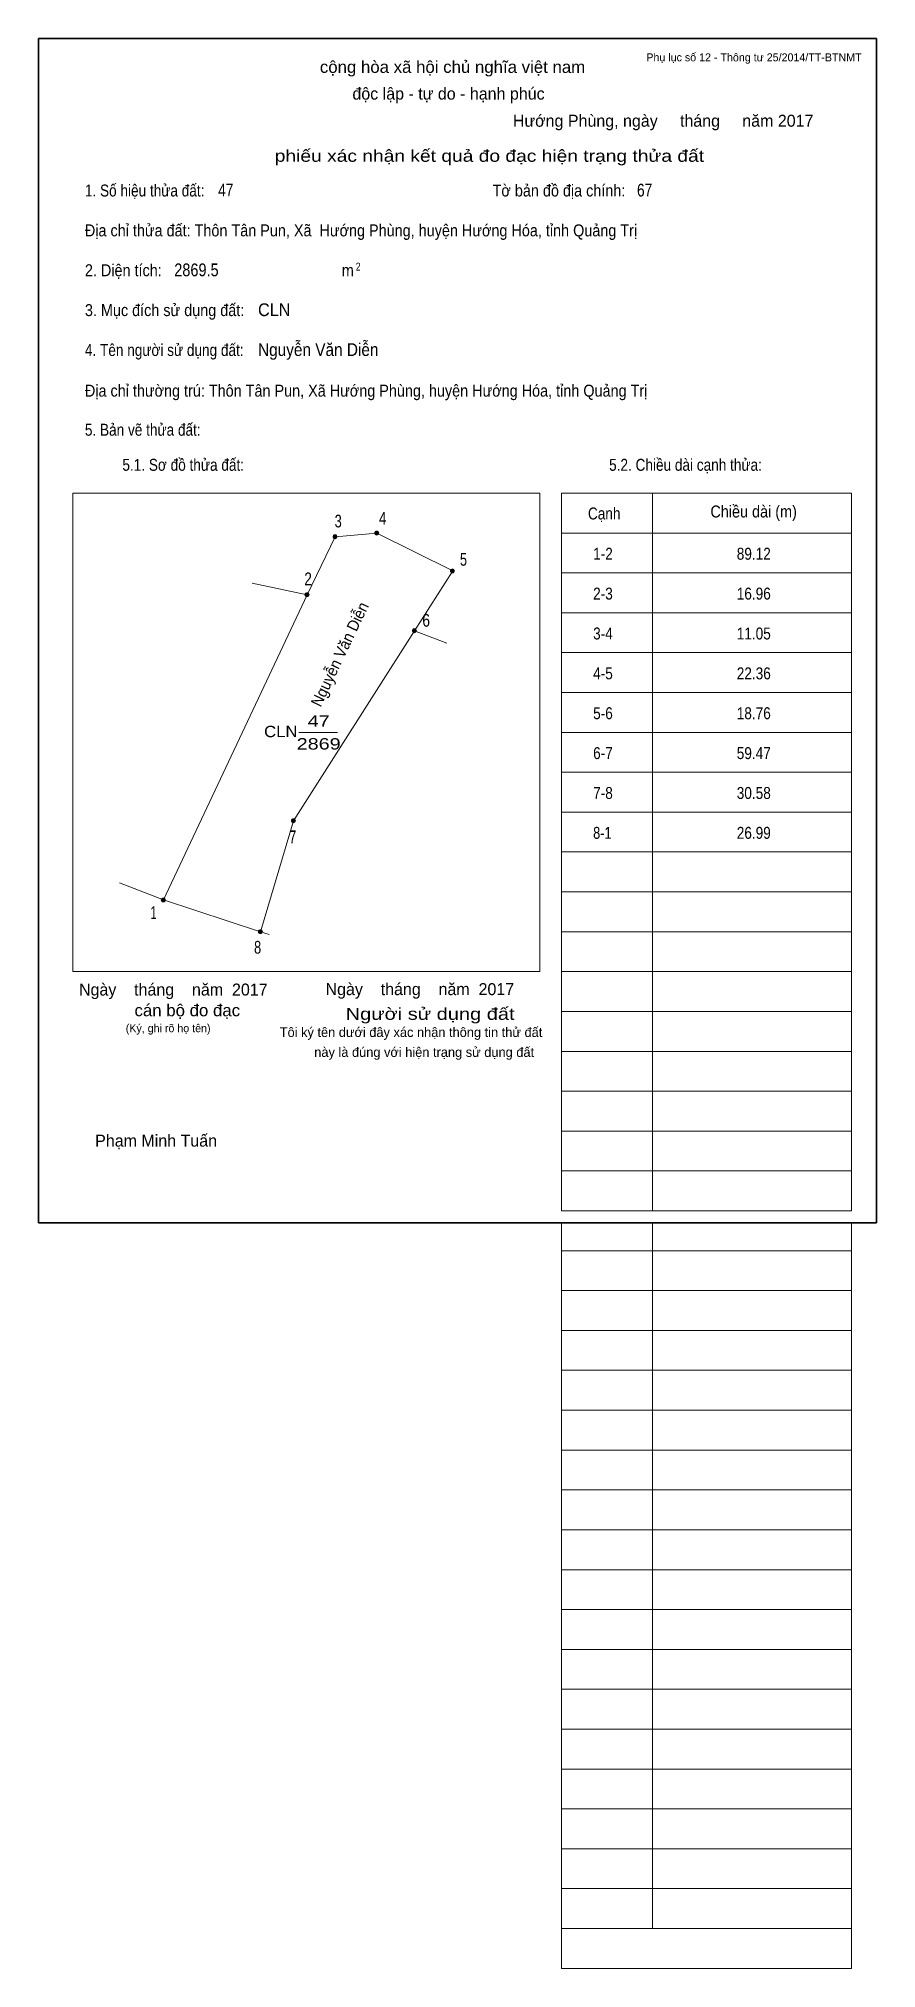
# Model space of a CAD drawing. Header units: centimetres. Extents: x 0 to 21, y -18.7 to 29.7.
import ezdxf
from ezdxf.enums import TextEntityAlignment as Align

# ---------------------------------------------------------------- set-up
doc = ezdxf.new("R2010")
doc.units = ezdxf.units.CM
doc.header["$LTSCALE"] = 0.12
for name, color, linetype in [('2', 7, 'Continuous'), ('3', 7, 'Continuous'), ('30', 7, 'Continuous'), ('34', 7, 'Continuous'), ('4', 7, 'Continuous'), ('5', 7, 'Continuous')]:
    doc.layers.add(name, color=color, linetype=linetype)
for name, color, linetype, lineweight in [('32', 7, 'Continuous', 13), ('6', 7, 'Continuous', 13), ('63', 7, 'Continuous', 13), ('7', 7, 'Continuous', 13)]:
    doc.layers.add(name, color=color, linetype=linetype, lineweight=lineweight)

msp = doc.modelspace()

# ---------------------------------------------------------------- hatches: boundary and pattern name
at = {"layer": '32'}
for points in [[(7.4808, 17.2051, 1), (7.3808, 17.2051, 1)], [(8.5252, 17.3, 1), (8.4252, 17.3, 1)], [(10.4242, 16.3505, 1), (10.3242, 16.3505, 1)], [(6.781, 15.7542, 1), (6.681, 15.7542, 1)], [(9.4681, 14.8475, 1), (9.3681, 14.8475, 1)], [(6.4363, 10.0839, 1), (6.3363, 10.0839, 1)], [(3.1758, 8.0985, 1), (3.0758, 8.0985, 1)], [(5.6112, 7.3, 1), (5.5112, 7.3, 1)]]:
    msp.add_hatch(color=256, dxfattribs=at).paths.add_polyline_path(points)

# ---------------------------------------------------------------- linework, layer by layer
for centre in [(7.4308, 17.2051), (8.4752, 17.3), (10.3742, 16.3505), (6.731, 15.7542), (9.4181, 14.8475), (6.3863, 10.0839), (3.1258, 8.0985), (5.5612, 7.3)]:
    msp.add_circle(centre, 0.05, dxfattribs=at)
at = {"layer": '6'}
for p, q in [((6.73, 15.75), (5.35, 16.04)), ((6.73, 15.75), (3.13, 8.1)), ((10.23, 14.54), (9.42, 14.85))]:
    msp.add_line(p, q, dxfattribs=at)
for points in [[(6.73, 15.75), (7.43, 17.2), (8.48, 17.3), (10.38, 16.35), (9.42, 14.85)], [(9.42, 14.85), (6.39, 10.08), (5.56, 7.3)], [(2.03, 8.53), (3.13, 8.1), (5.56, 7.3), (5.78, 7.23)]]:
    msp.add_lwpolyline(points, dxfattribs=at)
at = {"layer": '63'}
for p, q in [((0.86, 18.3), (12.56, 18.3)), ((0.86, 6.3), (0.86, 18.3)), ((12.56, 6.3), (12.56, 18.3)), ((13.11, 18.3), (20.38, 18.3)), ((13.11, 0.3), (13.11, 18.3)), ((15.39, 0.3), (15.39, 18.3)), ((20.38, 0.3), (20.38, 18.3)), ((13.11, 17.3), (20.38, 17.3)), ((13.11, 16.3), (20.38, 16.3)), ((13.11, 15.3), (20.38, 15.3)), ((13.11, 14.3), (20.38, 14.3)), ((13.11, 13.3), (20.38, 13.3)), ((13.11, 12.3), (20.38, 12.3)), ((13.11, 11.3), (20.38, 11.3)), ((13.11, 10.3), (20.38, 10.3)), ((13.11, 9.3), (20.38, 9.3)), ((13.11, 8.3), (20.38, 8.3)), ((13.11, 7.3), (20.38, 7.3)), ((0.86, 6.3), (12.56, 6.3)), ((13.11, 6.3), (20.38, 6.3)), ((13.11, 5.3), (20.38, 5.3)), ((13.11, 4.3), (20.38, 4.3)), ((13.11, 3.3), (20.38, 3.3)), ((13.11, 2.3), (20.38, 2.3)), ((13.11, 1.3), (20.38, 1.3)), ((13.11, 0.3), (20.38, 0.3)), ((13.11, -18.7), (13.11, 0)), ((15.39, -17.7), (15.39, 0)), ((20.38, -18.7), (20.38, 0)), ((13.11, -0.7), (20.38, -0.7)), ((13.11, -0.7), (20.38, -0.7)), ((13.11, -1.7), (20.38, -1.7)), ((13.11, -2.7), (20.38, -2.7)), ((13.11, -3.7), (20.38, -3.7)), ((13.11, -4.7), (20.38, -4.7)), ((13.11, -5.7), (20.38, -5.7)), ((13.11, -6.7), (20.38, -6.7)), ((13.11, -7.7), (20.38, -7.7)), ((13.11, -8.7), (20.38, -8.7)), ((13.11, -9.7), (20.38, -9.7)), ((13.11, -10.7), (20.38, -10.7)), ((13.11, -11.7), (20.38, -11.7)), ((13.11, -12.7), (20.38, -12.7)), ((13.11, -13.7), (20.38, -13.7)), ((13.11, -14.7), (20.38, -14.7)), ((13.11, -15.7), (20.38, -15.7)), ((13.11, -16.7), (20.38, -16.7)), ((13.11, -17.7), (20.38, -17.7)), ((13.11, -18.7), (20.38, -18.7))]:
    msp.add_line(p, q, dxfattribs=at)
at = {"layer": '63', "lineweight": 35}
msp.add_lwpolyline([(0, 0), (0, 29.7), (21, 29.7), (21, 0)], close=True, dxfattribs=at)
at = {"layer": '7'}
msp.add_line((6.52, 12.3), (7.49, 12.3), dxfattribs=at)

# ---------------------------------------------------------------- texts
at = {"layer": '2', "width": 0.95}
msp.add_text('Nguyễn Văn Diễn', height=0.2848, rotation=64.599, dxfattribs=at).set_placement((7.6773, 14.1989), align=Align.CENTER)
at = {"layer": '3', "width": 1.1}
msp.add_text('CLN', height=0.2848, dxfattribs=at).set_placement((6.49, 12.18), align=Align.RIGHT)
at = {"layer": '30'}
for s, width, p in [('1-2', 0.85, (13.9, 16.63)), ('89.12', 0.85, (17.5, 16.63)), ('2-3', 0.85, (13.9, 15.63)), ('16.96', 0.85, (17.5, 15.63)), ('3-4', 0.85, (13.9, 14.63)), ('11.05', 0.85, (17.5, 14.63)), ('4-5', 0.85, (13.9, 13.63)), ('22.36', 0.85, (17.5, 13.63)), ('5-6', 0.85, (13.9, 12.63)), ('18.76', 0.85, (17.5, 12.63)), ('6-7', 0.85, (13.9, 11.63)), ('59.47', 0.85, (17.5, 11.63)), ('7-8', 0.85, (13.9, 10.63)), ('30.58', 0.85, (17.5, 10.63)), ('8-1', 0.8, (13.9, 9.63)), ('26.99', 0.85, (17.5, 9.63))]:
    msp.add_text(s, height=0.3, dxfattribs=dict(at, width=width)).set_placement(p)
at = {"layer": '32'}
for s, width, p in [('3', 0.75, (7.51, 17.44)), ('4', 0.8, (8.625, 17.51)), ('5', 0.75, (10.65, 16.48)), ('2', 0.8, (6.755, 15.99)), ('6', 0.8, (9.715, 14.95)), ('7', 0.75, (6.37, 9.52)), ('1', 0.65, (2.88, 7.62)), ('8', 0.75, (5.49, 6.75))]:
    msp.add_text(s, height=0.32, dxfattribs=dict(at, width=width)).set_placement(p, align=Align.CENTER)
at = {"layer": '34'}
for s, width, p in [('47', 0.8, (4.5, 25.74)), ('67', 0.8, (15, 25.74)), ('2869.5', 0.85, (3.4, 23.74)), ('CLN', 0.95, (5.5, 22.74)), ('Nguyễn Văn Diễn', 0.9, (5.5, 21.74))]:
    msp.add_text(s, height=0.32, dxfattribs=dict(at, width=width)).set_placement(p)
at = {"layer": '4', "width": 1.3}
msp.add_text('47', height=0.2848, dxfattribs=at).set_placement((7.02, 12.44), align=Align.CENTER)
at = {"layer": '5', "width": 1.3}
msp.add_text('2869', height=0.2848, dxfattribs=at).set_placement((7.02, 11.87), align=Align.CENTER)
at = {"layer": '63', "width": 1.05}
msp.add_text('cộng hòa xã hội chủ nghĩa việt nam', height=0.3, dxfattribs=at).set_placement((10.375, 28.84), align=Align.CENTER)
at = {"layer": '63'}
for s, height, p in [('Phụ lục số 12 - Thông tư 25/2014/TT-BTNMT', 0.2, (20.63, 29.13)), ('Ngày    tháng    năm  2017', 0.3, (5.74, 5.7)), ('Ngày    tháng    năm  2017', 0.3, (11.92, 5.71)), ('(Ký, ghi rõ họ tên)', 0.2, (4.31, 4.78))]:
    msp.add_text(s, height=height, dxfattribs=at).set_placement(p, align=Align.RIGHT)
for s, height, p in [('độc lập - tự do - hạnh phúc', 0.3, (10.275, 28.17)), ('Hướng Phùng, ngày     tháng     năm 2017', 0.3, (15.655, 27.49)), ('Tôi ký tên dưới đây xác nhận thông tin thử đất', 0.24, (9.335, 4.66)), ('này là đúng với hiện trạng sử dụng đất', 0.24, (9.665, 4.16)), ('Phạm Minh Tuấn', 0.3, (2.945, 1.91))]:
    msp.add_text(s, height=height, dxfattribs=at).set_placement(p, align=Align.CENTER)
for s, width, p in [('phiếu xác nhận kết quả đo đạc hiện trạng thửa đất', 1.2, (16.68, 26.61)), ('cán bộ đo đạc', 1.05, (5.05, 5.18)), ('Người sử dụng đất', 1.25, (11.93, 5.09))]:
    msp.add_text(s, height=0.3, dxfattribs=dict(at, width=width)).set_placement(p, align=Align.RIGHT)
for s, height, width, p in [('1. Số hiệu thửa đất:', 0.3, 0.85, (1.16, 25.74)), ('Tờ bản đồ địa chính:', 0.3, 0.9, (11.38, 25.74)), ('Địa chỉ thửa đất: Thôn Tân Pun, Xã  Hướng Phùng, huyện Hướng Hóa, tỉnh Quảng Trị', 0.3, 0.9, (1.16, 24.74)), ('2. Diện tích:', 0.3, 0.9, (1.16, 23.74)), ('m', 0.3, 0.9, (7.6, 23.74)), ('2', 0.2, 0.8, (7.95, 23.88)), ('3. Mục đích sử dụng đất:', 0.3, 0.9, (1.16, 22.74)), ('4. Tên người sử dụng đất:', 0.3, 0.85, (1.16, 21.74)), ('Địa chỉ thường trú: Thôn Tân Pun, Xã Hướng Phùng, huyện Hướng Hóa, tỉnh Quảng Trị', 0.3, 0.9, (1.16, 20.72)), ('5. Bản vẽ thửa đất:', 0.3, 0.85, (1.16, 19.74)), ('5.1. Sơ đồ thửa đất:', 0.3, 0.85, (2.1, 18.86)), ('5.2. Chiều dài cạnh thửa:', 0.3, 0.85, (14.3, 18.86)), ('Cạnh', 0.3, 0.85, (13.77, 17.64)), ('Chiều dài (m)', 0.3, 0.9, (16.84, 17.69))]:
    msp.add_text(s, height=height, dxfattribs=dict(at, width=width)).set_placement(p)

doc.saveas('drawing.dxf')
